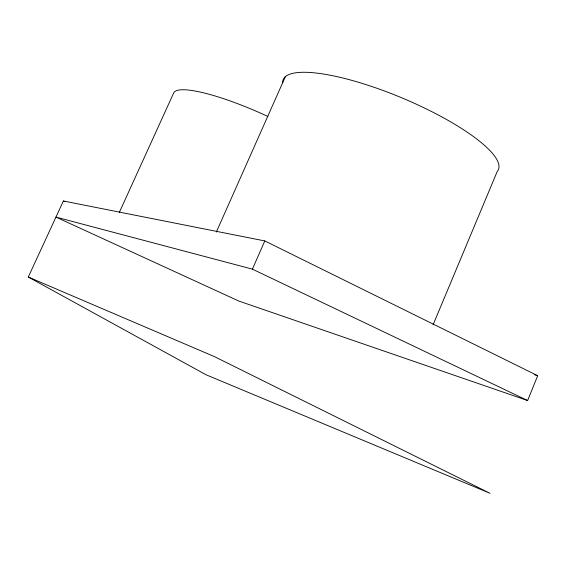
<?xml version="1.0" encoding="UTF-8"?>
<svg xmlns="http://www.w3.org/2000/svg" width="566" height="566" viewBox="0 0 566 566"><rect width="100%" height="100%" fill="white"/><g stroke="black" fill="none" stroke-linecap="round" stroke-linejoin="round"><path stroke-width="0.85" d="M527.625 400.537L252.408 269.147L55.942 217.096L238.831 301.055L527.625 400.537L537.7 375.704L264.796 240.932L63.371 200.994L28.3 277.029L206.038 374.763L489.986 493.29L214.436 356.622L28.3 277.029M433.04 324.905L497.153 171.654A116.638 28.93 22.7 0 0 400.346 97.232A116.638 28.93 22.7 0 0 282.653 82.827M252.408 269.147L264.796 240.932M216.332 232.046L285.363 76.679M119.334 212.392L173.833 92.64A90.312 17.397 24.3 0 1 267.895 116.476M534.318 374.671L537.7 375.704M63.371 200.994L64.97 201.737"/></g></svg>
